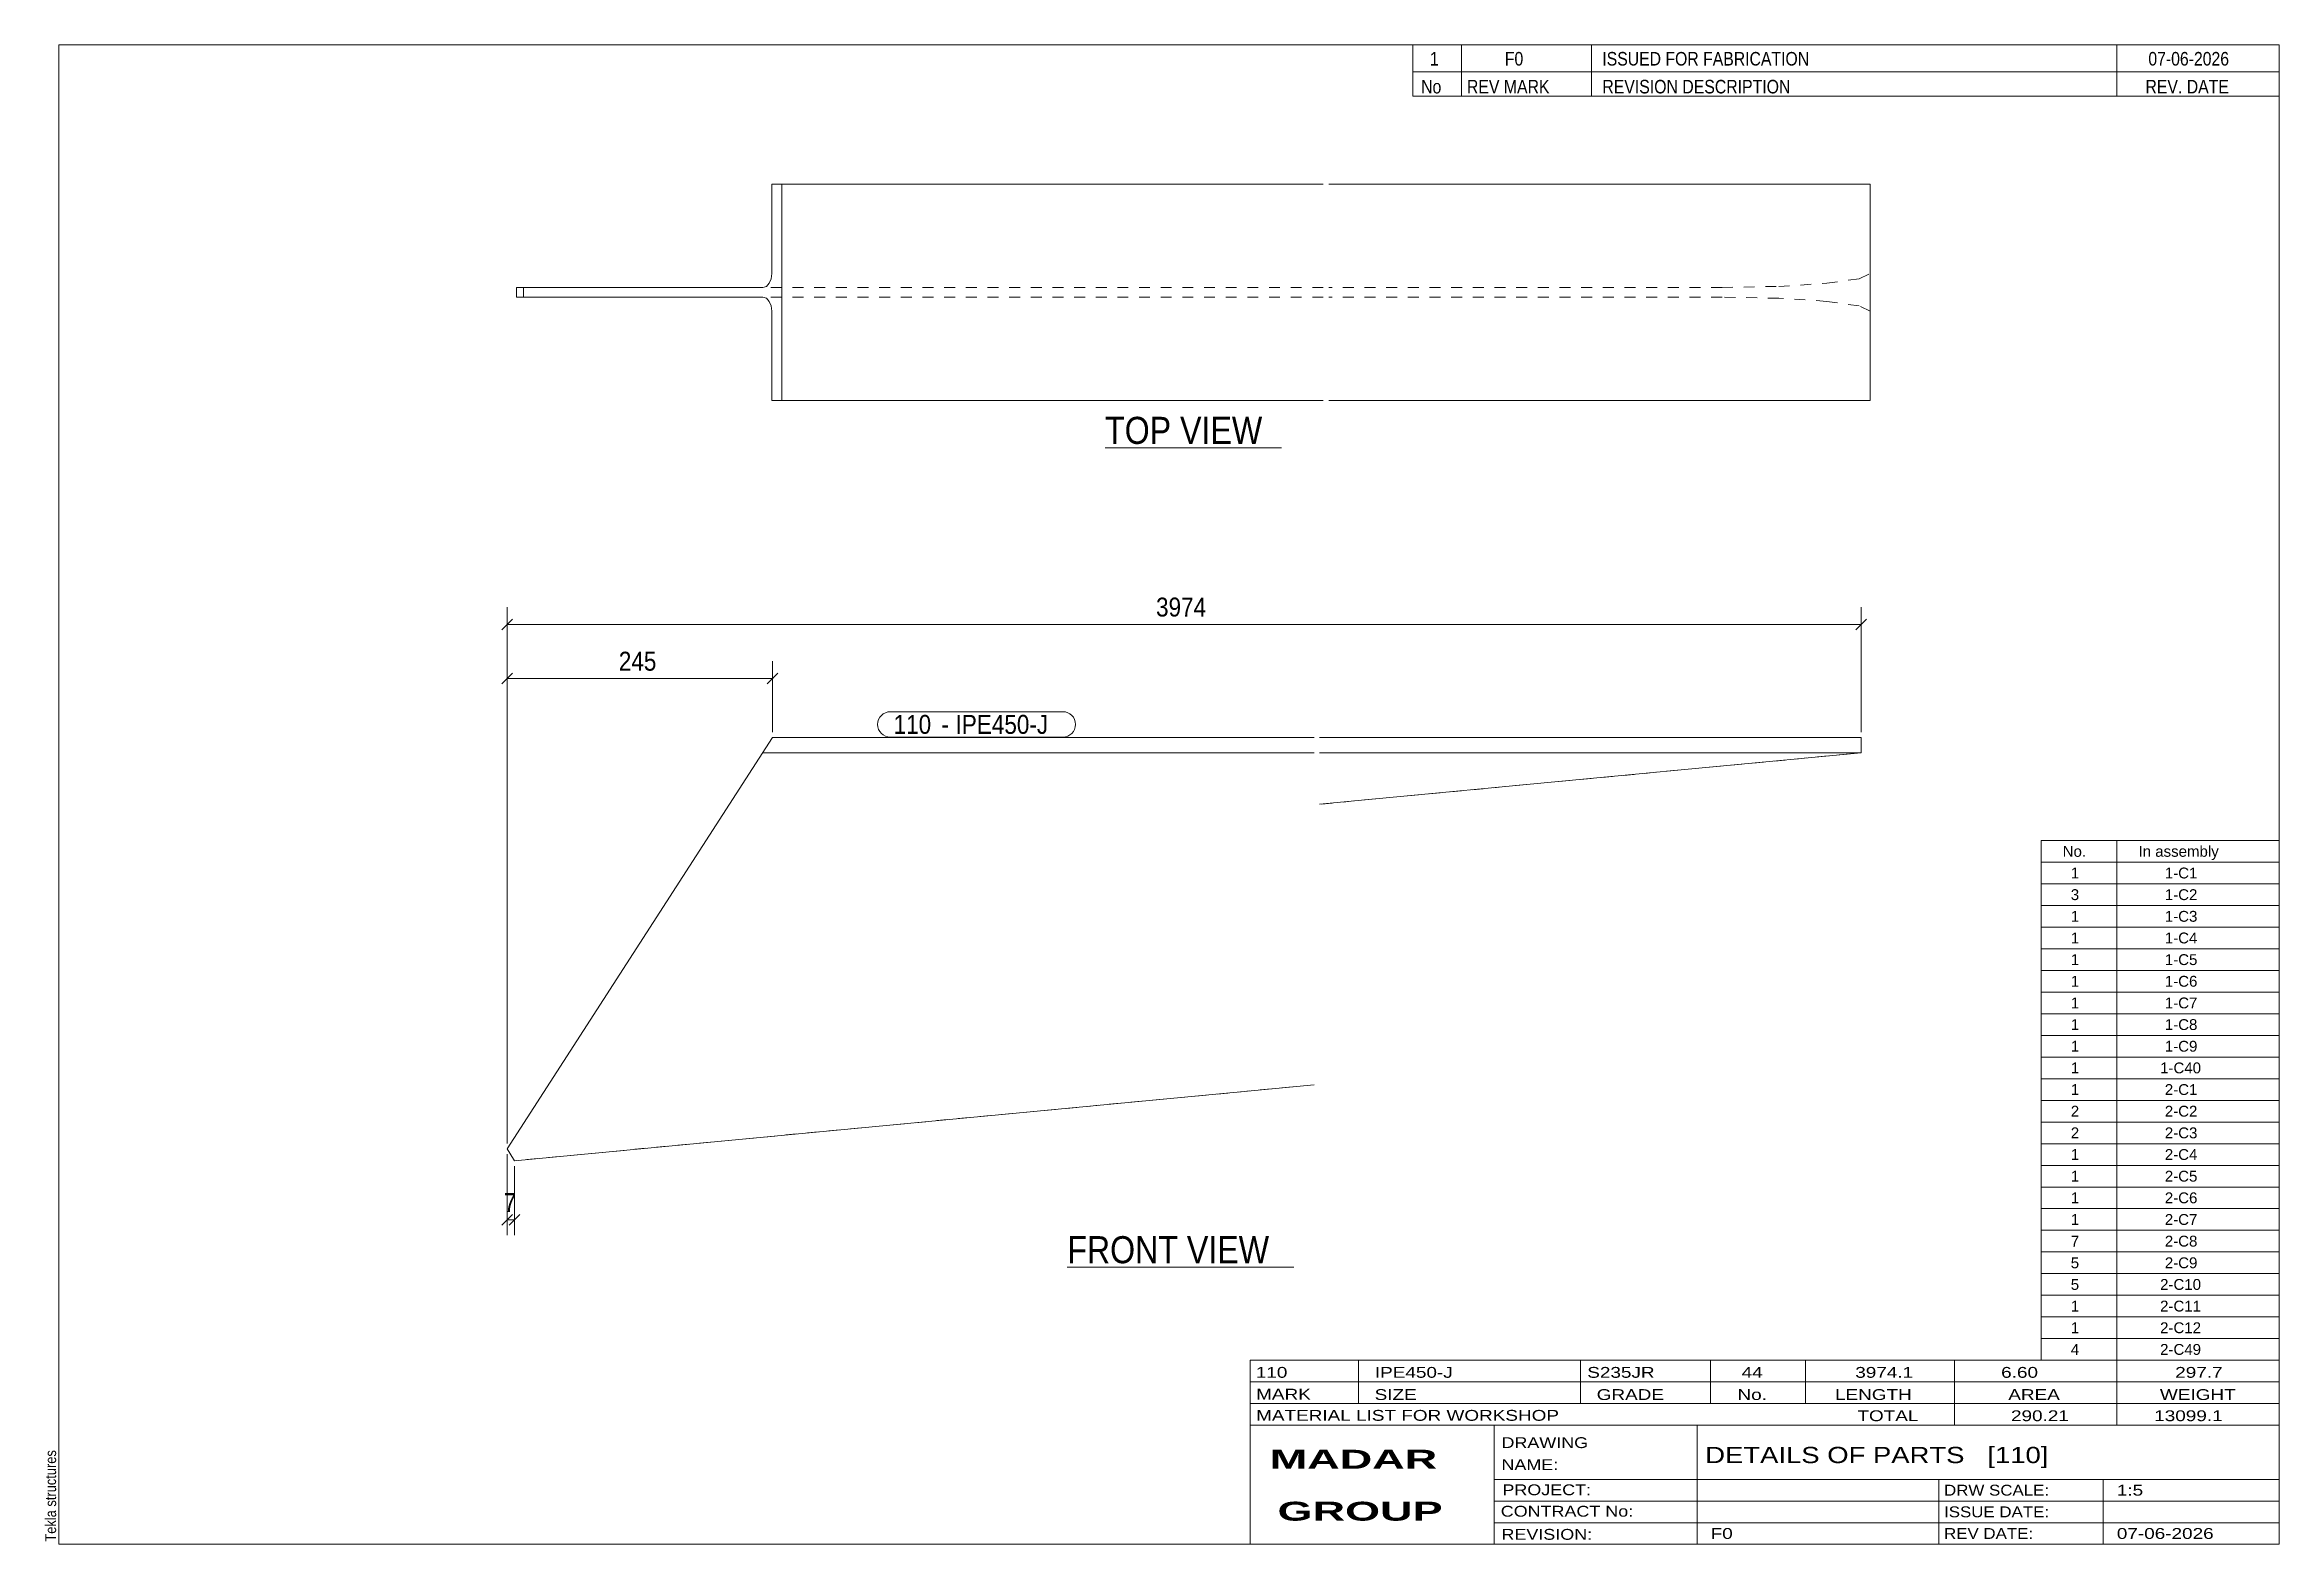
# Model space of a CAD drawing. Header units: millimetres. Extents: x 2 to 415, y 5 to 282.
import ezdxf

# ---------------------------------------------------------------- set-up
doc = ezdxf.new("R2010")
doc.units = ezdxf.units.MM
doc.linetypes.add('XKITLINE00', pattern=[0])
doc.linetypes.add('XKITLINE02', pattern=[4, 2, -2])
for name, color, linetype, lineweight in [('Dimensions', 7, 'Continuous', 0), ('DrawingSheet', 5, 'Continuous', 0), ('OtherObjectType', 7, 'Continuous', 0), ('Part', 2, 'Continuous', 0), ('PartMark', 7, 'Continuous', 0)]:
    doc.layers.add(name, color=color, linetype=linetype, lineweight=lineweight)
doc.styles.add('ARIAL', font='ARIAL.TTF')
doc.styles.add('ARIAL_BOLD', font='ARIALBD.TTF')
doc.styles.add('ARIAL_NARROW', font='ARIALN.TTF')

# ---------------------------------------------------------------- blocks, each defined once
blk = doc.blocks.new('*A1')
at = {"layer": 'Part', "color": 2, "linetype": 'XKITLINE00', "lineweight": 0}
for p, q in [((87.8, 78.06), (136.79, 154)), ((136.79, 154), (236.79, 154)), ((237.79, 154), (337.79, 154)), ((337.79, 154), (337.79, 151.2)), ((236.79, 151.2), (134.98, 151.2)), ((337.79, 151.2), (237.79, 151.2)), ((310.41, 148.6), (237.79, 141.7)), ((337.79, 151.2), (310.41, 148.6)), ((236.79, 89.87), (89.12, 75.84)), ((89.12, 75.84), (87.8, 78.06))]:
    blk.add_line(p, q, dxfattribs=at)
at = {"layer": 'Part', "color": 7, "linetype": 'XKITLINE02', "lineweight": 0}
for p, q in [((335.7, 151), (237.79, 141.7)), ((236.79, 89.87), (89.12, 75.85)), ((89.12, 75.85), (87.8, 78.06)), ((89.12, 75.84), (89.12, 75.85))]:
    blk.add_line(p, q, dxfattribs=at)
blk = doc.blocks.new('*A2')
at = {"layer": 'Part', "color": 2, "linetype": 'XKITLINE00', "lineweight": 0}
for p, q in [((136.67, 256.26), (238.48, 256.26)), ((136.67, 239.76), (136.67, 256.26)), ((138.48, 216.26), (138.48, 256.26)), ((239.48, 256.26), (339.48, 256.26)), ((339.48, 256.26), (339.48, 216.26)), ((136.67, 239.76), (136.55, 238.76)), ((89.49, 237.16), (89.49, 235.36)), ((135, 237.16), (89.49, 237.16)), ((89.49, 235.36), (135, 235.36)), ((135.64, 237.35), (135, 237.16)), ((135, 235.36), (135.64, 235.16)), ((136.18, 237.92), (135.64, 237.35)), ((136.55, 238.76), (136.18, 237.92)), ((135.64, 235.16), (136.18, 234.59)), ((136.18, 234.59), (136.55, 233.75)), ((136.55, 233.75), (136.67, 232.76)), ((136.67, 232.76), (136.67, 216.26)), ((136.67, 216.26), (238.48, 216.26)), ((239.48, 216.26), (339.48, 216.26))]:
    blk.add_line(p, q, dxfattribs=at)
at = {"layer": 'Part', "color": 7, "linetype": 'XKITLINE02', "lineweight": 0}
for p, q in [((337.4, 238.76), (339.48, 239.76)), ((90.81, 235.36), (90.81, 237.16)), ((238.48, 237.16), (135, 237.16)), ((238.48, 235.36), (135, 235.36)), ((312.1, 237.16), (239.48, 237.16)), ((312.1, 235.36), (239.48, 235.36)), ((312.1, 237.16), (322.58, 237.35)), ((322.58, 235.16), (312.1, 235.36)), ((322.58, 237.35), (331.46, 237.92)), ((331.46, 237.92), (337.4, 238.76)), ((331.46, 234.59), (322.58, 235.16)), ((337.4, 233.75), (331.46, 234.59)), ((339.48, 232.76), (337.4, 233.75))]:
    blk.add_line(p, q, dxfattribs=at)
blk = doc.blocks.new('*A3')
at = {"layer": 'DrawingSheet', "color": 5, "linetype": 'XKITLINE00', "lineweight": 0}
for p, q in [((415, 282), (5, 282)), ((5, 282), (5, 5)), ((415, 5), (415, 282)), ((5, 5), (415, 5))]:
    blk.add_line(p, q, dxfattribs=at)
at = {"layer": 'DrawingSheet', "color": 5, "style": 'ARIAL', "width": 0.85}
blk.add_text('Tekla structures', height=2, rotation=90, dxfattribs=at).set_placement((4.5, 5.5))
blk = doc.blocks.new('*A4')
at = {"layer": 'OtherObjectType', "color": 7, "linetype": 'XKITLINE00', "lineweight": 0}
for p, q in [((371, 135), (415, 135)), ((371, 131), (371, 135)), ((385, 131), (385, 135)), ((415, 131), (415, 135)), ((371, 131), (415, 131)), ((371, 127), (371, 131)), ((385, 127), (385, 131)), ((415, 127), (415, 131)), ((371, 127), (415, 127)), ((371, 123), (371, 127)), ((385, 123), (385, 127)), ((415, 123), (415, 127)), ((371, 123), (415, 123)), ((371, 119), (371, 123)), ((385, 119), (385, 123)), ((415, 119), (415, 123)), ((371, 119), (415, 119)), ((371, 115), (371, 119)), ((385, 115), (385, 119)), ((415, 115), (415, 119)), ((371, 115), (415, 115)), ((371, 111), (371, 115)), ((385, 111), (385, 115)), ((415, 111), (415, 115)), ((371, 111), (415, 111)), ((371, 107), (371, 111)), ((385, 107), (385, 111)), ((415, 107), (415, 111)), ((371, 107), (415, 107)), ((371, 103), (371, 107)), ((385, 103), (385, 107)), ((415, 103), (415, 107)), ((371, 103), (415, 103)), ((371, 99), (371, 103)), ((385, 99), (385, 103)), ((415, 99), (415, 103)), ((371, 99), (415, 99)), ((371, 95), (371, 99)), ((371, 95), (415, 95)), ((371, 91), (371, 95)), ((385, 95), (385, 99)), ((385, 91), (385, 95)), ((415, 95), (415, 99)), ((415, 91), (415, 95)), ((371, 91), (415, 91)), ((371, 87), (371, 91)), ((385, 87), (385, 91)), ((415, 87), (415, 91)), ((371, 87), (415, 87)), ((371, 83), (371, 87)), ((385, 83), (385, 87)), ((415, 83), (415, 87)), ((371, 83), (415, 83)), ((371, 79), (371, 83)), ((385, 79), (385, 83)), ((415, 79), (415, 83)), ((371, 79), (415, 79)), ((371, 75), (371, 79)), ((385, 75), (385, 79)), ((415, 75), (415, 79)), ((371, 75), (415, 75)), ((371, 71), (371, 75)), ((385, 71), (385, 75)), ((415, 71), (415, 75)), ((371, 71), (415, 71)), ((371, 67), (371, 71)), ((385, 67), (385, 71)), ((415, 67), (415, 71)), ((371, 67), (415, 67)), ((371, 63), (371, 67)), ((385, 63), (385, 67)), ((415, 63), (415, 67)), ((371, 63), (415, 63)), ((371, 59), (371, 63)), ((385, 59), (385, 63)), ((415, 59), (415, 63)), ((371, 59), (415, 59)), ((371, 55), (371, 59)), ((385, 55), (385, 59)), ((415, 55), (415, 59)), ((371, 55), (415, 55)), ((371, 51), (371, 55)), ((385, 51), (385, 55)), ((415, 51), (415, 55)), ((371, 51), (415, 51)), ((371, 47), (371, 51)), ((385, 47), (385, 51)), ((415, 47), (415, 51)), ((371, 47), (415, 47)), ((371, 43), (371, 47)), ((385, 43), (385, 47)), ((415, 43), (415, 47)), ((371, 43), (415, 43)), ((371, 39), (371, 43)), ((385, 39), (385, 43)), ((415, 39), (415, 43)), ((371, 39), (415, 39))]:
    blk.add_line(p, q, dxfattribs=at)
at = {"layer": 'OtherObjectType', "color": 7, "style": 'ARIAL_NARROW', "width": 1.211571}
for s, p in [('No.', (375, 132)), ('In assembly', (389, 132)), ('1', (376.5, 128)), ('1-C1', (393.86, 128)), ('3', (376.5, 124)), ('1-C2', (393.86, 124)), ('1', (376.5, 120)), ('1-C3', (393.86, 120)), ('1', (376.5, 116)), ('1-C4', (393.86, 116)), ('1', (376.5, 112)), ('1-C5', (393.86, 112)), ('1', (376.5, 108)), ('1-C6', (393.86, 108)), ('1', (376.5, 104)), ('1-C7', (393.86, 104)), ('1', (376.5, 100)), ('1-C8', (393.86, 100)), ('1', (376.5, 96)), ('1-C9', (393.86, 96)), ('1', (376.5, 92)), ('1-C40', (392.99, 92)), ('1', (376.5, 88)), ('2-C1', (393.86, 88)), ('2', (376.5, 84)), ('2-C2', (393.86, 84)), ('2', (376.5, 80)), ('2-C3', (393.86, 80)), ('1', (376.5, 76)), ('2-C4', (393.86, 76)), ('1', (376.5, 72)), ('2-C5', (393.86, 72)), ('1', (376.5, 68)), ('2-C6', (393.86, 68)), ('2-C7', (393.86, 64)), ('7', (376.5, 60)), ('1', (376.5, 64)), ('2-C8', (393.86, 60)), ('5', (376.5, 56)), ('2-C9', (393.86, 56)), ('5', (376.5, 52)), ('2-C10', (392.99, 52)), ('1', (376.5, 48)), ('2-C11', (392.99, 48)), ('1', (376.5, 44)), ('2-C12', (392.99, 44)), ('4', (376.5, 40)), ('2-C49', (392.99, 40))]:
    blk.add_text(s, height=2, dxfattribs=at).set_placement(p)
blk = doc.blocks.new('*A5')
at = {"layer": 'OtherObjectType', "color": 7, "linetype": 'XKITLINE00', "lineweight": 0}
for p, q in [((255, 282), (415, 282)), ((415, 282), (255, 282)), ((255, 282), (255, 277)), ((264, 282), (264, 277)), ((288, 282), (288, 277)), ((385, 282), (385, 277)), ((415, 282), (415, 277)), ((255, 277), (415, 277)), ((255, 277), (255, 272.5)), ((255, 277), (415, 277)), ((264, 277), (264, 272.5)), ((288, 277), (288, 272.5)), ((385, 277), (385, 272.5)), ((415, 277), (415, 272.5)), ((415, 272.5), (255, 272.5))]:
    blk.add_line(p, q, dxfattribs=at)
at = {"layer": 'OtherObjectType', "color": 7, "style": 'ARIAL_NARROW'}
for s, width, p in [('1', 1.017001, (258.16, 278.15)), ('F0', 1.017001, (272, 278.15)), ('ISSUED FOR FABRICATION', 1.017001, (290, 278.15)), ('07-06-2026', 1.017001, (390.82, 278.15)), ('No', 1.02, (256.54, 273)), ('REV MARK', 1.02, (265, 273)), ('REVISION DESCRIPTION', 1.02, (290, 273)), ('REV. DATE', 1.02, (390.28, 273))]:
    blk.add_text(s, height=2.5, dxfattribs=dict(at, width=width)).set_placement(p)
blk = doc.blocks.new('*A6')
at = {"layer": 'OtherObjectType', "color": 7, "linetype": 'XKITLINE00', "lineweight": 0}
for p, q in [((225, 39), (415, 39)), ((225, 39), (225, 35)), ((225, 39), (415, 39)), ((245, 35), (245, 39)), ((286, 35), (286, 39)), ((310, 35), (310, 39)), ((327.5, 35), (327.5, 39)), ((355, 35), (355, 39)), ((385, 35), (385, 39)), ((415, 35), (415, 39)), ((225, 35), (415, 35)), ((225, 35), (225, 5)), ((225, 35), (415, 35)), ((245, 31), (245, 35)), ((286, 31), (286, 35)), ((310, 31), (310, 35)), ((327.5, 31), (327.5, 35)), ((355, 31), (355, 35)), ((385, 31), (385, 35)), ((415, 31), (415, 35)), ((225, 31), (415, 31)), ((355, 27), (355, 31)), ((385, 27), (385, 31)), ((415, 27), (415, 31)), ((225, 27), (415, 27)), ((270, 21), (270, 27)), ((307.5, 17), (307.5, 27)), ((415, 21), (415, 27)), ((270, 21), (270, 5)), ((415, 17), (415, 21)), ((270, 17), (415, 17)), ((307.5, 5), (307.5, 17)), ((352.16, 13), (352.16, 17)), ((382.5, 5), (382.5, 17)), ((415, 13), (415, 17)), ((270, 13), (415, 13)), ((352.16, 5), (352.16, 13)), ((415, 9), (415, 13)), ((270, 9), (415, 9)), ((415, 5), (415, 9)), ((225, 5), (415, 5)), ((262.5, 5), (415, 5))]:
    blk.add_line(p, q, dxfattribs=at)
at = {"layer": 'OtherObjectType', "color": 7, "style": 'ARIAL_NARROW'}
for s, height, width, p in [('110', 2, 1.525501, (226.01, 35.76)), ('IPE450-J', 2, 1.525501, (248, 35.76)), ('S235JR', 2, 1.525501, (287.22, 35.76)), ('44', 2, 1.525501, (315.73, 35.76)), ('3974.1', 2, 1.525501, (336.7, 35.76)), ('6.60', 2, 1.525501, (363.64, 35.76)), ('297.7', 2, 1.525501, (395.78, 35.76)), ('MARK', 2, 1.525501, (226.08, 31.73)), ('SIZE', 2, 1.525501, (247.96, 31.66)), ('GRADE', 2, 1.525501, (288.96, 31.66)), ('No.', 2, 1.525501, (314.96, 31.66)), ('LENGTH', 2, 1.525501, (332.96, 31.66)), ('AREA', 2, 1.525501, (364.96, 31.66)), ('WEIGHT', 2, 1.525501, (392.96, 31.66)), ('MATERIAL LIST FOR WORKSHOP', 2, 1.525501, (226.08, 27.82)), ('TOTAL', 2, 1.525501, (337.1, 27.75)), ('290.21', 2, 1.525501, (365.46, 27.75)), ('13099.1', 2, 1.525501, (391.9, 27.75)), ('DRAWING', 2, 1.445, (271.38, 22.78)), ('NAME:', 2, 1.445, (271.38, 18.72)), ('DETAILS OF PARTS   [110]', 3, 1.474651, (309, 20)), ('PROJECT:', 2, 1.445, (271.55, 14.07)), ('DRW SCALE:', 2, 1.36, (353.1, 14)), ('1:5', 2, 1.525501, (385, 14)), ('CONTRACT No:', 2, 1.445, (271.25, 10.11)), ('ISSUE DATE:', 2, 1.36, (353.1, 10)), ('REVISION:', 2, 1.445, (271.38, 5.84)), ('F0', 2, 1.525501, (310, 6)), ('REV DATE:', 2, 1.36, (353.1, 6)), ('07-06-2026', 2, 1.525501, (385, 6))]:
    blk.add_text(s, height=height, dxfattribs=dict(at, width=width)).set_placement(p)
at = {"layer": 'OtherObjectType', "color": 1, "style": 'ARIAL_BOLD', "width": 1.7}
for s, p in [('MADAR ', (228.58, 18.97)), ('GROUP', (230.03, 9.37))]:
    blk.add_text(s, height=3.5, dxfattribs=at).set_placement(p)
blk = doc.blocks.new('*A7')
at = {"layer": 'Dimensions', "color": 7, "linetype": 'XKITLINE00', "lineweight": 0}
for p, q in [((87.8, 79.06), (87.8, 178.12)), ((337.79, 155), (337.79, 178.12)), ((88.79, 175.91), (86.81, 173.93)), ((87.8, 174.92), (337.79, 174.92)), ((338.78, 175.91), (336.8, 173.93))]:
    blk.add_line(p, q, dxfattribs=at)
at = {"layer": 'Dimensions', "color": 3}
for p in [(87.8, 174.92), (337.79, 174.92)]:
    blk.add_point(p, dxfattribs=at)
at = {"layer": 'Dimensions', "color": 3, "style": 'ARIAL', "width": 0.85}
blk.add_text('3974', height=3.5, dxfattribs=at).set_placement((207.6, 176.37))
blk = doc.blocks.new('*A8')
at = {"layer": 'Dimensions', "color": 7, "linetype": 'XKITLINE00', "lineweight": 0}
for p, q in [((88.79, 165.91), (86.81, 163.93)), ((87.8, 79.06), (87.8, 168.12)), ((137.78, 165.91), (135.8, 163.93)), ((136.79, 155), (136.79, 168.12)), ((87.8, 164.92), (136.79, 164.92))]:
    blk.add_line(p, q, dxfattribs=at)
at = {"layer": 'Dimensions', "color": 3}
for p in [(87.8, 164.92), (136.79, 164.92)]:
    blk.add_point(p, dxfattribs=at)
at = {"layer": 'Dimensions', "color": 3, "style": 'ARIAL', "width": 0.85}
blk.add_text('245', height=3.5, dxfattribs=at).set_placement((108.4, 166.37))
blk = doc.blocks.new('*A9')
at = {"layer": 'Dimensions', "color": 7, "linetype": 'XKITLINE00', "lineweight": 0}
for p, q in [((87.8, 77.06), (87.8, 62.12)), ((89.12, 74.84), (89.12, 62.12)), ((88.79, 65.91), (86.81, 63.93)), ((87.8, 64.92), (89.12, 64.92)), ((90.11, 65.91), (88.13, 63.93))]:
    blk.add_line(p, q, dxfattribs=at)
at = {"layer": 'Dimensions', "color": 3}
for p in [(87.8, 64.92), (89.12, 64.92)]:
    blk.add_point(p, dxfattribs=at)
at = {"layer": 'Dimensions', "color": 3, "style": 'ARIAL', "width": 0.85}
blk.add_text('7', height=3.5, dxfattribs=at).set_placement((87.16, 66.37))
blk = doc.blocks.new('*A10')
at = {"layer": 'PartMark', "color": 7, "linetype": 'XKITLINE00', "lineweight": 0}
for p, q in [((158.54, 158.8), (190.38, 158.8)), ((158.54, 154.1), (190.38, 154.1))]:
    blk.add_line(p, q, dxfattribs=at)
for centre, start, end in [((158.54, 156.45), 90, 270), ((190.38, 156.45), 270, 90)]:
    blk.add_arc(centre, 2.35, start, end, dxfattribs=at)
at = {"layer": 'PartMark', "color": 1, "style": 'ARIAL', "width": 0.85}
blk.add_text('110', height=3.5, dxfattribs=at).set_placement((159.14, 154.7))
at = {"layer": 'PartMark', "color": 3, "style": 'ARIAL', "width": 0.85}
for s, p in [('IPE450-J', (170.58, 154.7)), ('-', (167.98, 154.7))]:
    blk.add_text(s, height=3.5, dxfattribs=at).set_placement(p)
blk = doc.blocks.new('*A11')
at = {"layer": 'OtherObjectType', "color": 7, "linetype": 'XKITLINE00', "lineweight": 0}
blk.add_line((191.2, 56.17), (233.05, 56.17), dxfattribs=at)
at = {"layer": 'OtherObjectType', "color": 3, "style": 'ARIAL', "width": 0.85}
blk.add_text('FRONT VIEW', height=5, dxfattribs=at).set_placement((191.2, 56.92))
blk = doc.blocks.new('*A12')
at = {"layer": 'OtherObjectType', "color": 7, "linetype": 'XKITLINE00', "lineweight": 0}
blk.add_line((198.18, 207.51), (230.79, 207.51), dxfattribs=at)
at = {"layer": 'OtherObjectType', "color": 3, "style": 'ARIAL', "width": 0.85}
blk.add_text('TOP VIEW', height=5, dxfattribs=at).set_placement((198.18, 208.26))

msp = doc.modelspace()

# ---------------------------------------------------------------- block references
at = {"lineweight": 0}
for name in ['*A3', '*A5', '*A2', '*A12', '*A7', '*A8', '*A10', '*A1', '*A4', '*A9', '*A11', '*A6']:
    msp.add_blockref(name, (0, 0), dxfattribs=at)

doc.saveas('drawing.dxf')
